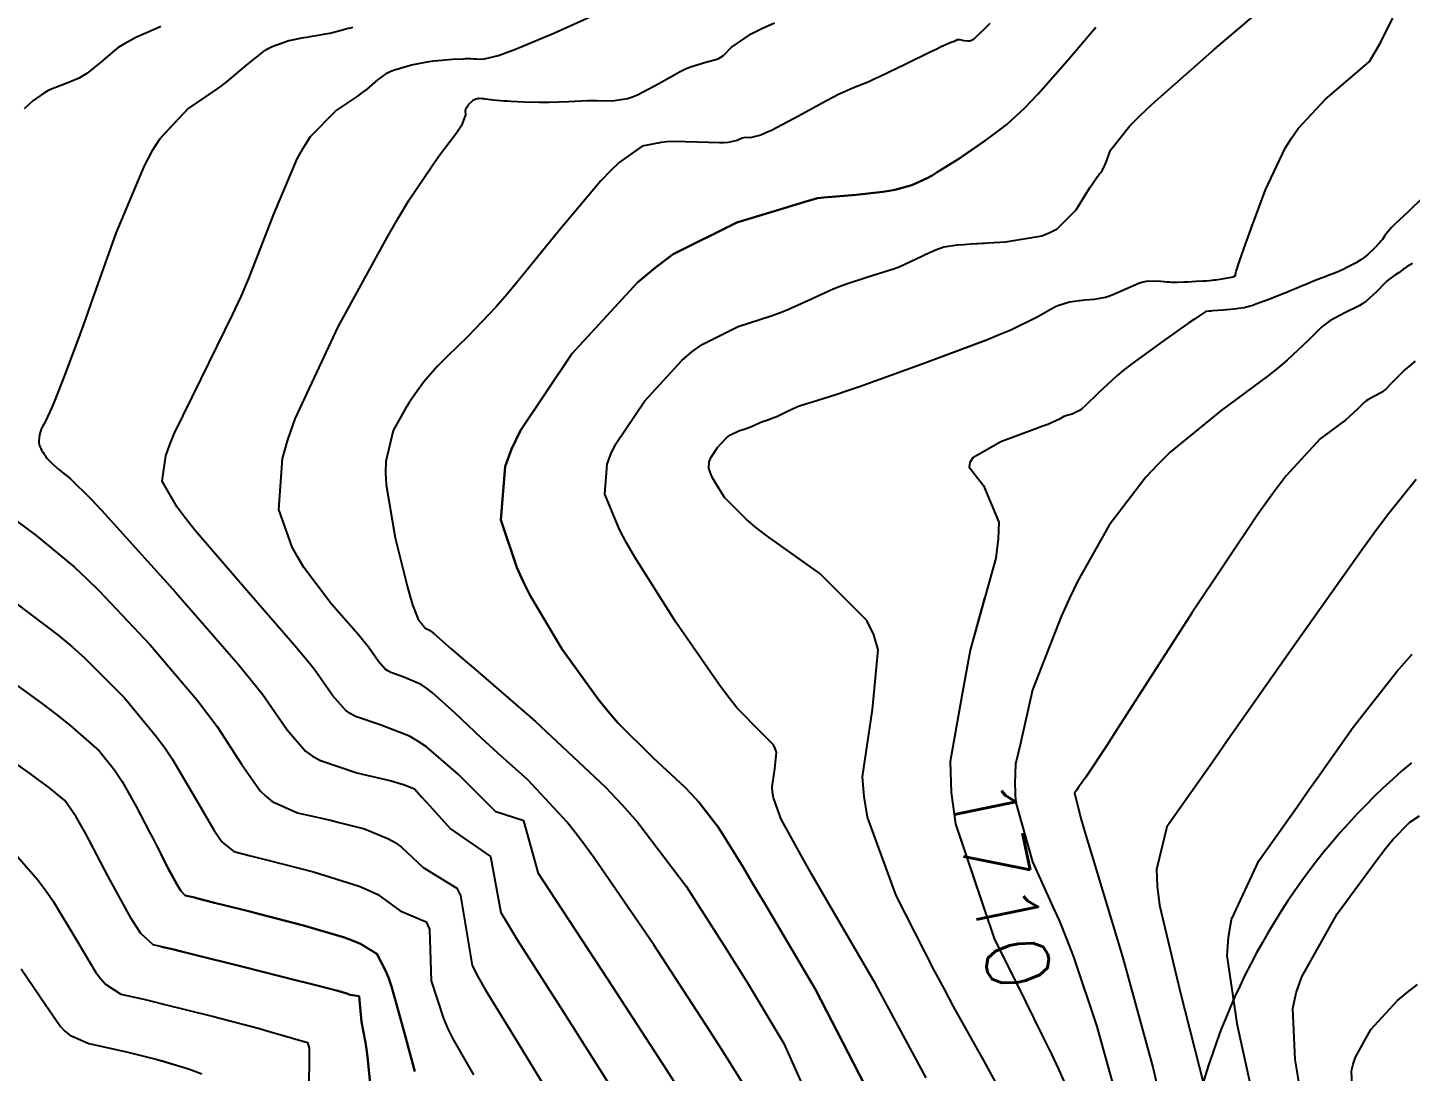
# Model space of a CAD drawing. Header units: metres. Extents: x 837117 to 838479, y 1189012 to 1191015.
# Drawn here: x 837816.8 to 837900.8, y 1190563 to 1190626.3 of the extents above; entities that cross this region are included whole.
import ezdxf

# ---------------------------------------------------------------- set-up
doc = ezdxf.new("R2010")
doc.units = ezdxf.units.M
doc.header["$LTSCALE"] = 0.3
for name, color, linetype in [('COTAS 10', 1, 'Continuous'), ('COTAS INT', 252, 'Continuous'), ('VIA2', 121, 'Continuous')]:
    doc.layers.add(name, color=color, linetype=linetype)
doc.styles.get("Standard").update_dxf_attribs({"font": 'simplex.shx'})

msp = doc.modelspace()

# ---------------------------------------------------------------- linework, layer by layer
at = {"layer": 'COTAS 10'}
for points in [[(837860.799, 1190561.363), (837859.504, 1190563.434), (837858.909, 1190564.362), (837858.212, 1190565.443), (837854.838, 1190570.632), (837851.208, 1190575.937), (837850.348, 1190577.093), (837849.551, 1190578.113), (837847.2, 1190580.665), (837845.343, 1190582.299), (837844.857, 1190582.741), (837844.385, 1190583.177), (837842.784, 1190584.713), (837841.382, 1190585.963), (837841.035, 1190586.22), (837840.706, 1190586.437), (837839.666, 1190586.898), (837838.869, 1190587.168), (837838.693, 1190587.265), (837838.536, 1190587.373), (837838.133, 1190587.842), (837837.525, 1190588.7), (837837.24, 1190589.053), (837836.905, 1190589.456), (837835.272, 1190591.327), (837833.586, 1190593.544), (837833.217, 1190594.165), (837832.891, 1190594.789), (837832.066, 1190597.066), (837832.287, 1190600.163), (837832.621, 1190601.303), (837833.072, 1190602.565), (837835.683, 1190608.145), (837838.672, 1190613.612), (837839.361, 1190614.804), (837839.99, 1190615.856), (837841.762, 1190618.493), (837842.856, 1190619.931), (837843.059, 1190620.228), (837843.217, 1190620.481), (837843.426, 1190621.029), (837843.408, 1190621.285), (837843.424, 1190621.354), (837843.449, 1190621.423), (837843.614, 1190621.665), (837843.814, 1190621.86), (837843.861, 1190621.899), (837843.904, 1190621.932), (837844.029, 1190621.995), (837844.123, 1190622.013), (837844.147, 1190622.016), (837844.17, 1190622.019), (837844.245, 1190622.026), (837844.417, 1190622.015), (837844.502, 1190622.007), (837844.602, 1190621.997), (837845.096, 1190621.942), (837845.745, 1190621.879), (837845.944, 1190621.864), (837846.15, 1190621.85), (837846.962, 1190621.808), (837847.902, 1190621.792), (837848.188, 1190621.794), (837848.486, 1190621.799), (837849.657, 1190621.843), (837850.82, 1190621.885), (837851.113, 1190621.89), (837851.394, 1190621.892), (837852.301, 1190621.872), (837853.239, 1190622.011), (837853.54, 1190622.113), (837853.857, 1190622.241), (837855.15, 1190622.934), (837856.443, 1190623.66), (837856.761, 1190623.81), (837857.062, 1190623.938), (837858.003, 1190624.214), (837858.741, 1190624.433), (837858.913, 1190624.524), (837859.072, 1190624.628), (837859.53, 1190625.116), (837860.754, 1190625.942), (837861.395, 1190626.259), (837862.168, 1190626.615)], [(837860.799, 1190561.363), (837859.504, 1190563.434), (837858.909, 1190564.362), (837858.212, 1190565.443), (837854.838, 1190570.632), (837851.208, 1190575.937), (837850.348, 1190577.093), (837849.551, 1190578.113), (837847.2, 1190580.665), (837845.343, 1190582.299), (837844.857, 1190582.741), (837844.385, 1190583.177), (837842.784, 1190584.713), (837841.382, 1190585.963), (837841.035, 1190586.22), (837840.706, 1190586.437), (837839.666, 1190586.898), (837838.869, 1190587.168), (837838.693, 1190587.265), (837838.536, 1190587.373), (837838.133, 1190587.842), (837837.525, 1190588.7), (837837.24, 1190589.053), (837836.905, 1190589.456), (837835.272, 1190591.327), (837833.586, 1190593.544), (837833.217, 1190594.165), (837832.891, 1190594.789), (837832.066, 1190597.066), (837832.287, 1190600.163), (837832.621, 1190601.303), (837833.072, 1190602.565), (837835.683, 1190608.145), (837838.672, 1190613.612), (837839.361, 1190614.804), (837839.99, 1190615.856), (837841.762, 1190618.493), (837842.856, 1190619.931), (837843.059, 1190620.228), (837843.217, 1190620.481), (837843.426, 1190621.029), (837843.408, 1190621.285), (837843.424, 1190621.354), (837843.449, 1190621.423), (837843.614, 1190621.665), (837843.814, 1190621.86), (837843.861, 1190621.899), (837843.904, 1190621.932), (837844.029, 1190621.995), (837844.123, 1190622.013), (837844.147, 1190622.016), (837844.17, 1190622.019), (837844.245, 1190622.026), (837844.417, 1190622.015), (837844.502, 1190622.007), (837844.602, 1190621.997), (837845.096, 1190621.942), (837845.745, 1190621.879), (837845.944, 1190621.864), (837846.15, 1190621.85), (837846.962, 1190621.808), (837847.902, 1190621.792), (837848.188, 1190621.794), (837848.486, 1190621.799), (837849.657, 1190621.843), (837850.82, 1190621.885), (837851.113, 1190621.89), (837851.394, 1190621.892), (837852.301, 1190621.872), (837853.239, 1190622.011), (837853.54, 1190622.113), (837853.857, 1190622.241), (837855.15, 1190622.934), (837856.443, 1190623.66), (837856.761, 1190623.81), (837857.062, 1190623.938), (837858.003, 1190624.214), (837858.741, 1190624.433), (837858.913, 1190624.524), (837859.072, 1190624.628), (837859.53, 1190625.116), (837860.754, 1190625.942), (837861.395, 1190626.259), (837862.168, 1190626.615)], [(837901.567, 1190616.044), (837900.621, 1190615.125), (837899.801, 1190614.357), (837899.637, 1190614.193), (837899.5, 1190614.049), (837899.233, 1190613.704), (837899.075, 1190613.452), (837899.007, 1190613.367), (837898.928, 1190613.276), (837898.556, 1190612.889), (837898.168, 1190612.523), (837898.079, 1190612.445), (837897.999, 1190612.377), (837897.775, 1190612.212), (837897.559, 1190612.091), (837897.483, 1190612.049), (837897.4, 1190612.004), (837897.042, 1190611.813), (837896.648, 1190611.616), (837896.542, 1190611.567), (837896.438, 1190611.521), (837896.073, 1190611.375), (837895.676, 1190611.227), (837895.551, 1190611.179), (837895.42, 1190611.128), (837894.893, 1190610.92), (837894.384, 1190610.714), (837894.265, 1190610.665), (837894.155, 1190610.619), (837893.837, 1190610.481), (837893.435, 1190610.313), (837893.272, 1190610.247), (837893.088, 1190610.174), (837892.236, 1190609.84), (837891.391, 1190609.523), (837891.21, 1190609.46), (837891.053, 1190609.407), (837890.679, 1190609.304), (837890.348, 1190609.263), (837890.218, 1190609.25), (837890.071, 1190609.235), (837889.402, 1190609.174), (837888.776, 1190609.12), (837888.657, 1190609.11), (837888.56, 1190609.102), (837888.403, 1190609.088), (837888.388, 1190609.088), (837888.383, 1190609.087), (837888.357, 1190609.086), (837887.922, 1190608.798), (837887.658, 1190608.617), (837887.332, 1190608.392), (837885.64, 1190607.212), (837883.777, 1190605.847), (837883.344, 1190605.505), (837882.946, 1190605.178), (837881.811, 1190604.13), (837881.02, 1190603.358), (837880.84, 1190603.205), (837880.677, 1190603.079), (837880.231, 1190602.847), (837879.909, 1190602.767), (837879.825, 1190602.736), (837879.743, 1190602.703), (837879.463, 1190602.552), (837878.754, 1190602.235), (837878.402, 1190602.096), (837877.982, 1190601.934), (837875.9, 1190601.166), (837874.206, 1190600.205), (837874.03, 1190599.923), (837873.982, 1190599.633), (837874.864, 1190598.525), (837875.779, 1190596.289), (837875.75, 1190595.288), (837875.6, 1190594.121), (837874.037, 1190588.525), (837873.542, 1190585.765), (837872.827, 1190581.779), (837872.899, 1190579.887), (837873.147, 1190577.984), (837875.512, 1190571.023), (837877.422, 1190567.165), (837878.387, 1190565.213), (837878.956, 1190564.035), (837879.428, 1190563.044), (837880.314, 1190561.023)], [(837874.923, 1190600.612), (837874.206, 1190600.205), (837874.03, 1190599.923), (837873.982, 1190599.633), (837874.864, 1190598.525), (837874.923, 1190598.38)], [(837874.923, 1190591.699), (837874.037, 1190588.525), (837873.542, 1190585.765), (837872.827, 1190581.779), (837872.899, 1190579.887), (837873.147, 1190577.984), (837874.923, 1190572.755)], [(837813.216, 1190588.529), (837817.667, 1190585.305), (837818.595, 1190584.602), (837819.391, 1190583.981), (837821.166, 1190582.423), (837822.066, 1190581.283), (837822.311, 1190580.926), (837822.553, 1190580.55), (837823.413, 1190579.043), (837824.222, 1190577.484), (837824.434, 1190577.075), (837824.639, 1190576.677), (837825.335, 1190575.323), (837825.899, 1190574.281), (837826.021, 1190574.079), (837826.128, 1190573.915), (837826.392, 1190573.636), (837826.768, 1190573.549), (837826.946, 1190573.506), (837827.155, 1190573.455), (837828.176, 1190573.2), (837829.75, 1190572.8), (837830.308, 1190572.656), (837830.918, 1190572.499), (837833.564, 1190571.813), (837836.067, 1190571.078), (837836.588, 1190570.888), (837837.034, 1190570.706), (837838.022, 1190570.099), (837838.576, 1190569.051), (837838.747, 1190568.59), (837838.927, 1190568.055), (837839.641, 1190565.507), (837840.34, 1190562.944)], [(837894.365, 1190560.169), (837893.775, 1190563.677), (837893.628, 1190566.783), (837893.848, 1190567.724), (837894.181, 1190568.7), (837896.323, 1190572.513), (837898.753, 1190575.827), (837899.267, 1190576.488), (837899.712, 1190577.037), (837900.745, 1190578.092), (837901.331, 1190578.47)], [(837840.34, 1190562.944), (837839.641, 1190565.507), (837838.927, 1190568.055), (837838.747, 1190568.59), (837838.576, 1190569.051), (837838.022, 1190570.099), (837837.034, 1190570.706), (837836.588, 1190570.888), (837836.067, 1190571.078), (837833.564, 1190571.813), (837830.918, 1190572.499), (837830.308, 1190572.656), (837829.75, 1190572.8), (837828.176, 1190573.2), (837827.155, 1190573.455), (837826.946, 1190573.506), (837826.768, 1190573.549), (837826.392, 1190573.636), (837826.128, 1190573.915), (837826.021, 1190574.079), (837825.899, 1190574.281), (837825.335, 1190575.323), (837824.923, 1190576.124)]]:
    msp.add_lwpolyline(points, dxfattribs=at)
at = {"layer": 'COTAS INT'}
for points in [[(837871.382, 1190562.571), (837868.295, 1190568.279), (837865.106, 1190573.757), (837864.44, 1190574.919), (837863.867, 1190575.926), (837862.581, 1190578.279), (837862.112, 1190579.567), (837862.054, 1190579.903), (837862.027, 1190580.229), (837862.191, 1190581.331), (837862.284, 1190582.307), (837862.212, 1190582.554), (837862.097, 1190582.79), (837861.331, 1190583.56), (837859.906, 1190585.01), (837859.375, 1190585.675), (837858.787, 1190586.455), (837856.171, 1190590.224), (837853.686, 1190594.164), (837853.18, 1190595.05), (837852.752, 1190595.849), (837851.864, 1190597.995), (837852.007, 1190599.821), (837852.23, 1190600.416), (837852.532, 1190601.051), (837854.285, 1190603.669), (837856.537, 1190606.108), (837857.154, 1190606.63), (837857.768, 1190607.086), (837859.964, 1190608.176), (837861.97, 1190608.832), (837862.465, 1190609.014), (837862.934, 1190609.196), (837864.408, 1190609.853), (837865.728, 1190610.458), (837866.099, 1190610.607), (837866.472, 1190610.747), (837867.842, 1190611.185), (837869.134, 1190611.586), (837869.459, 1190611.703), (837869.77, 1190611.822), (837870.773, 1190612.273), (837871.584, 1190612.67), (837871.774, 1190612.756), (837871.949, 1190612.831), (837872.456, 1190613.012), (837873.279, 1190613.126), (837873.653, 1190613.158), (837874.091, 1190613.191), (837876.201, 1190613.312), (837878.394, 1190613.684), (837878.885, 1190613.875), (837879.324, 1190614.104), (837880.49, 1190615.248), (837881.192, 1190616.404), (837881.339, 1190616.64), (837881.466, 1190616.84), (837881.754, 1190617.257), (837881.894, 1190617.423), (837881.927, 1190617.464), (837881.959, 1190617.502), (837882.054, 1190617.624), (837882.182, 1190617.882), (837882.235, 1190618.007), (837882.295, 1190618.155), (837882.573, 1190618.881), (837883.739, 1190620.353), (837884.358, 1190620.971), (837885.107, 1190621.68), (837888.881, 1190625.003), (837892.726, 1190628.279)], [(837856.342, 1190561.917), (837855.638, 1190563.023), (837852.059, 1190568.521), (837848.519, 1190573.927), (837847.839, 1190574.976), (837846.948, 1190578.174), (837845.244, 1190578.722), (837844.95, 1190579.021), (837844.607, 1190579.366), (837842.958, 1190581.008), (837841.036, 1190582.652), (837840.52, 1190582.999), (837840.011, 1190583.299), (837838.232, 1190583.992), (837836.736, 1190584.5), (837836.406, 1190584.683), (837836.112, 1190584.884), (837835.354, 1190585.764), (837834.214, 1190587.376), (837833.679, 1190588.038), (837833.049, 1190588.795), (837829.984, 1190592.308), (837826.976, 1190595.81), (837826.382, 1190596.561), (837825.893, 1190597.216), (837824.989, 1190598.787), (837825.213, 1190600.318), (837825.435, 1190600.947), (837825.725, 1190601.665), (837827.35, 1190605), (837829.29, 1190608.916), (837829.779, 1190610), (837830.247, 1190611.084), (837831.766, 1190615), (837833.184, 1190618.344), (837833.589, 1190619.068), (837833.999, 1190619.704), (837835.525, 1190621.272), (837836.867, 1190622.165), (837837.161, 1190622.376), (837837.421, 1190622.57), (837838.082, 1190623.142), (837838.663, 1190623.566), (837838.873, 1190623.667), (837839.105, 1190623.763), (837840.12, 1190624.05), (837841.204, 1190624.253), (837841.479, 1190624.294), (837841.744, 1190624.33), (837842.611, 1190624.405), (837843.27, 1190624.431), (837843.403, 1190624.435), (837843.515, 1190624.437), (837843.74, 1190624.436), (837843.903, 1190624.424), (837843.974, 1190624.42), (837844.058, 1190624.416), (837844.455, 1190624.398), (837845.404, 1190624.628), (837845.835, 1190624.779), (837846.339, 1190624.969), (837848.766, 1190625.973), (837851.415, 1190627.175)], [(837856.342, 1190561.917), (837855.638, 1190563.023), (837852.059, 1190568.521), (837848.519, 1190573.927), (837847.839, 1190574.976), (837846.948, 1190578.174), (837845.244, 1190578.722), (837844.95, 1190579.021), (837844.607, 1190579.366), (837842.958, 1190581.008), (837841.036, 1190582.652), (837840.52, 1190582.999), (837840.011, 1190583.299), (837838.232, 1190583.992), (837836.736, 1190584.5), (837836.406, 1190584.683), (837836.112, 1190584.884), (837835.354, 1190585.764), (837834.214, 1190587.376), (837833.679, 1190588.038), (837833.049, 1190588.795), (837829.984, 1190592.308), (837826.976, 1190595.81), (837826.382, 1190596.561), (837825.893, 1190597.216), (837824.989, 1190598.787), (837825.213, 1190600.318), (837825.435, 1190600.947), (837825.725, 1190601.665), (837827.35, 1190605), (837829.29, 1190608.916), (837829.779, 1190610), (837830.247, 1190611.084), (837831.766, 1190615), (837833.184, 1190618.344), (837833.589, 1190619.068), (837833.999, 1190619.704), (837835.525, 1190621.272), (837836.867, 1190622.165), (837837.161, 1190622.376), (837837.421, 1190622.57), (837838.082, 1190623.142), (837838.663, 1190623.566), (837838.873, 1190623.667), (837839.105, 1190623.763), (837840.12, 1190624.05), (837841.204, 1190624.253), (837841.479, 1190624.294), (837841.744, 1190624.33), (837842.611, 1190624.405), (837843.27, 1190624.431), (837843.403, 1190624.435), (837843.515, 1190624.437), (837843.74, 1190624.436), (837843.903, 1190624.424), (837843.974, 1190624.42), (837844.058, 1190624.416), (837844.455, 1190624.398), (837845.404, 1190624.628), (837845.835, 1190624.779), (837846.339, 1190624.969), (837848.766, 1190625.973), (837851.415, 1190627.175)], [(837824.907, 1190626.377), (837824.608, 1190626.253), (837824.322, 1190626.132), (837823.397, 1190625.725), (837822.558, 1190625.262), (837822.327, 1190625.105), (837822.096, 1190624.937), (837821.263, 1190624.228), (837820.419, 1190623.542), (837820.18, 1190623.388), (837819.94, 1190623.25), (837819.054, 1190622.881), (837818.215, 1190622.563), (837818.004, 1190622.457), (837817.801, 1190622.343), (837817.146, 1190621.867), (837816.612, 1190621.39)], [(837836.561, 1190626.325), (837836.421, 1190626.291), (837836.276, 1190626.255), (837835.713, 1190626.108), (837835.161, 1190625.969), (837835.022, 1190625.939), (837834.89, 1190625.912), (837834.464, 1190625.841), (837833.957, 1190625.761), (837833.773, 1190625.728), (837833.571, 1190625.69), (837832.684, 1190625.514), (837831.672, 1190625.16), (837831.39, 1190625.011), (837831.108, 1190624.839), (837830.083, 1190624.032), (837828.917, 1190623.05), (837828.546, 1190622.768), (837828.154, 1190622.481), (837826.563, 1190621.408), (837824.84, 1190619.575), (837824.364, 1190618.81), (837823.889, 1190617.932), (837822.179, 1190613.831), (837820.663, 1190609.568), (837820.31, 1190608.588), (837819.986, 1190607.696), (837819.061, 1190605.198), (837818.433, 1190603.594), (837818.296, 1190603.265), (837818.177, 1190602.986), (837817.882, 1190602.394), (837817.717, 1190602.109), (837817.679, 1190602.024), (837817.645, 1190601.935), (837817.551, 1190601.59), (837817.508, 1190601.265), (837817.505, 1190601.19), (837817.507, 1190601.121), (837817.548, 1190600.922), (837817.622, 1190600.764), (837817.668, 1190600.678), (837817.762, 1190600.524), (837817.847, 1190600.391), (837817.865, 1190600.361), (837817.881, 1190600.335), (837817.921, 1190600.265), (837818.005, 1190600.164), (837818.049, 1190600.118), (837818.102, 1190600.064), (837818.369, 1190599.802), (837818.724, 1190599.485), (837818.833, 1190599.395), (837818.946, 1190599.305), (837819.393, 1190598.973), (837820.664, 1190597.707), (837821.298, 1190597.028), (837822.054, 1190596.206), (837825.8, 1190592.052), (837829.603, 1190587.676), (837830.394, 1190586.715), (837831.072, 1190585.862), (837832.576, 1190583.686), (837833.688, 1190582.395), (837834.119, 1190582.1), (837834.604, 1190581.831), (837836.799, 1190581.087), (837838.884, 1190580.59), (837839.299, 1190580.478), (837839.644, 1190580.377), (837840.305, 1190580.104), (837840.763, 1190579.61), (837840.98, 1190579.37), (837841.236, 1190579.084), (837842.487, 1190577.68), (837844.931, 1190575.994), (837845.552, 1190572.609), (837846.007, 1190571.832), (837846.557, 1190570.927), (837849.334, 1190566.595), (837852.197, 1190562.086)], [(837836.561, 1190626.325), (837836.421, 1190626.291), (837836.276, 1190626.255), (837835.713, 1190626.108), (837835.161, 1190625.969), (837835.022, 1190625.939), (837834.89, 1190625.912), (837834.464, 1190625.841), (837833.957, 1190625.761), (837833.773, 1190625.728), (837833.571, 1190625.69), (837832.684, 1190625.514), (837831.672, 1190625.16), (837831.39, 1190625.011), (837831.108, 1190624.839), (837830.083, 1190624.032), (837828.917, 1190623.05), (837828.546, 1190622.768), (837828.154, 1190622.481), (837826.563, 1190621.408), (837824.923, 1190619.664)], [(837875.248, 1190626.565), (837874.259, 1190625.598), (837874.053, 1190625.504), (837873.991, 1190625.492), (837873.926, 1190625.487), (837873.674, 1190625.521), (837873.448, 1190625.574), (837873.4, 1190625.581), (837873.358, 1190625.584), (837873.261, 1190625.569), (837873.16, 1190625.518), (837873.116, 1190625.499), (837873.066, 1190625.478), (837872.827, 1190625.385), (837872.243, 1190625.123), (837871.975, 1190624.995), (837871.661, 1190624.844), (837870.143, 1190624.1), (837868.55, 1190623.331), (837868.188, 1190623.164), (837867.861, 1190623.017), (837866.967, 1190622.653), (837866.046, 1190622.251), (837865.702, 1190622.079), (837865.319, 1190621.882), (837863.616, 1190620.953), (837861.979, 1190620.082), (837861.638, 1190619.922), (837861.345, 1190619.796), (837860.694, 1190619.631), (837860.369, 1190619.645), (837860.281, 1190619.632), (837860.196, 1190619.611), (837859.896, 1190619.474), (837859.349, 1190619.345), (837859.108, 1190619.33), (837858.827, 1190619.323), (837857.488, 1190619.373), (837856.004, 1190619.398), (837855.632, 1190619.376), (837855.277, 1190619.341), (837854.135, 1190619.112), (837852.731, 1190618.135), (837852.211, 1190617.63), (837851.633, 1190617.022), (837849.073, 1190613.976), (837846.441, 1190610.736), (837845.818, 1190610.006), (837845.242, 1190609.348), (837843.545, 1190607.575), (837842.287, 1190606.36), (837841.987, 1190606.054), (837841.709, 1190605.761), (837840.881, 1190604.812), (837840.175, 1190603.834), (837839.974, 1190603.522), (837839.771, 1190603.193), (837839.017, 1190601.855), (837838.567, 1190599.973), (837838.556, 1190599.3), (837838.595, 1190598.562), (837839.143, 1190595.346), (837839.888, 1190592.362), (837840.051, 1190591.769), (837840.196, 1190591.278), (837840.56, 1190590.347), (837840.76, 1190590.117), (837840.801, 1190590.068), (837840.836, 1190590.025), (837840.911, 1190589.919), (837840.961, 1190589.862), (837840.98, 1190589.848), (837841.001, 1190589.836), (837841.099, 1190589.803), (837841.227, 1190589.747), (837841.267, 1190589.72), (837841.31, 1190589.688), (837841.482, 1190589.535), (837842.543, 1190588.604), (837843.146, 1190588.082), (837843.883, 1190587.446), (837847.661, 1190584.196), (837851.893, 1190580.231), (837852.916, 1190579.144), (837853.875, 1190578.062), (837856.801, 1190574.194), (837859.233, 1190570.395), (837859.881, 1190569.357), (837860.518, 1190568.325), (837862.724, 1190564.647), (837864.506, 1190560.671)], [(837867.626, 1190562.164), (837864.649, 1190567.931), (837861.531, 1190573.217), (837860.853, 1190574.353), (837860.255, 1190575.347), (837858.764, 1190577.756), (837857.568, 1190579.306), (837857.157, 1190579.76), (837856.711, 1190580.223), (837854.81, 1190581.983), (837852.663, 1190584.11), (837852.062, 1190584.804), (837851.457, 1190585.545), (837849.249, 1190588.6), (837847.328, 1190591.843), (837846.904, 1190592.702), (837846.527, 1190593.543), (837845.557, 1190596.441), (837845.811, 1190599.681), (837846.207, 1190600.739), (837846.743, 1190601.865), (837849.854, 1190606.513), (837853.844, 1190610.841), (837854.934, 1190611.766), (837856.017, 1190612.572), (837859.879, 1190614.496), (837862.954, 1190615.421), (837863.542, 1190615.598), (837864.016, 1190615.74), (837864.777, 1190615.964), (837864.791, 1190615.964), (837864.795, 1190615.965), (837864.798, 1190615.965), (837864.807, 1190615.969), (837865.168, 1190616.002), (837865.393, 1190616.022), (837865.673, 1190616.045), (837867.134, 1190616.168), (837868.754, 1190616.35), (837869.134, 1190616.411), (837869.483, 1190616.477), (837870.496, 1190616.754), (837871.431, 1190617.186), (837871.732, 1190617.351), (837872.052, 1190617.534), (837873.356, 1190618.358), (837874.671, 1190619.254), (837874.997, 1190619.484), (837875.306, 1190619.705), (837876.283, 1190620.437), (837877.374, 1190621.447), (837877.754, 1190621.844), (837878.169, 1190622.292), (837879.949, 1190624.332), (837881.673, 1190626.344)], [(837876.224, 1190561.127), (837874.871, 1190563.628), (837873.043, 1190566.89), (837872.479, 1190567.942), (837871.891, 1190569.058), (837869.558, 1190573.628), (837867.819, 1190578.397), (837867.604, 1190579.639), (837867.505, 1190580.847), (837868.114, 1190584.928), (837868.456, 1190588.542), (837868.189, 1190589.455), (837867.765, 1190590.331), (837864.928, 1190593.181), (837861.692, 1190595.474), (837861.017, 1190595.999), (837860.437, 1190596.476), (837859.139, 1190597.802), (837858.581, 1190598.688), (837858.467, 1190598.887), (837858.371, 1190599.067), (837858.171, 1190599.549), (837858.203, 1190599.96), (837858.253, 1190600.094), (837858.321, 1190600.236), (837858.715, 1190600.825), (837859.221, 1190601.373), (837859.36, 1190601.491), (837859.498, 1190601.593), (837859.992, 1190601.838), (837860.443, 1190601.985), (837860.554, 1190602.026), (837860.66, 1190602.067), (837860.991, 1190602.215), (837861.288, 1190602.351), (837861.371, 1190602.384), (837861.455, 1190602.416), (837861.763, 1190602.515), (837862.13, 1190602.644), (837862.251, 1190602.695), (837862.381, 1190602.753), (837862.922, 1190603.016), (837863.523, 1190603.291), (837863.692, 1190603.356), (837863.862, 1190603.416), (837864.481, 1190603.596), (837865.882, 1190604.04), (837866.543, 1190604.267), (837867.324, 1190604.54), (837871.131, 1190605.902), (837874.995, 1190607.352), (837875.811, 1190607.68), (837876.518, 1190607.976), (837878.152, 1190608.778), (837879.006, 1190609.276), (837879.22, 1190609.38), (837879.425, 1190609.469), (837880.082, 1190609.668), (837880.677, 1190609.758), (837880.842, 1190609.777), (837881.006, 1190609.795), (837881.603, 1190609.842), (837882.255, 1190609.957), (837882.456, 1190610.019), (837882.665, 1190610.093), (837883.493, 1190610.466), (837884.328, 1190610.818), (837884.542, 1190610.878), (837884.748, 1190610.923), (837885.433, 1190610.95), (837886.007, 1190610.89), (837886.144, 1190610.879), (837886.271, 1190610.872), (837886.653, 1190610.866), (837887.015, 1190610.881), (837887.131, 1190610.887), (837887.253, 1190610.892), (837887.748, 1190610.917), (837888.202, 1190610.94), (837888.297, 1190610.945), (837888.38, 1190610.95), (837888.569, 1190610.963), (837888.767, 1190610.988), (837888.855, 1190611), (837888.958, 1190611.015), (837889.447, 1190611.089), (837889.911, 1190611.173), (837889.997, 1190611.194), (837890.065, 1190611.214), (837890.157, 1190611.28), (837890.177, 1190611.448), (837890.199, 1190611.533), (837890.229, 1190611.635), (837890.394, 1190612.141), (837890.767, 1190613.178), (837890.927, 1190613.615), (837891.112, 1190614.115), (837891.982, 1190616.463), (837893.167, 1190618.993), (837893.55, 1190619.609), (837893.956, 1190620.187), (837895.62, 1190621.971), (837897.134, 1190623.261), (837897.447, 1190623.529), (837897.712, 1190623.758), (837898.286, 1190624.262), (837898.973, 1190625.443), (837899.312, 1190626.099), (837899.714, 1190626.897)], [(837874.923, 1190626.248), (837874.259, 1190625.598), (837874.053, 1190625.504), (837873.991, 1190625.492), (837873.926, 1190625.487), (837873.674, 1190625.521), (837873.448, 1190625.574), (837873.4, 1190625.581), (837873.358, 1190625.584), (837873.261, 1190625.569), (837873.16, 1190625.518), (837873.116, 1190625.499), (837873.066, 1190625.478), (837872.827, 1190625.385), (837872.243, 1190625.123), (837871.975, 1190624.995), (837871.661, 1190624.844), (837870.143, 1190624.1), (837868.55, 1190623.331), (837868.188, 1190623.164), (837867.861, 1190623.017), (837866.967, 1190622.653), (837866.046, 1190622.251), (837865.702, 1190622.079), (837865.319, 1190621.882), (837863.616, 1190620.953), (837861.979, 1190620.082), (837861.638, 1190619.922), (837861.345, 1190619.796), (837860.694, 1190619.631), (837860.369, 1190619.645), (837860.281, 1190619.632), (837860.196, 1190619.611), (837859.896, 1190619.474), (837859.349, 1190619.345), (837859.108, 1190619.33), (837858.827, 1190619.323), (837857.488, 1190619.373), (837856.004, 1190619.398), (837855.632, 1190619.376), (837855.277, 1190619.341), (837854.135, 1190619.112), (837852.731, 1190618.135), (837852.211, 1190617.63), (837851.633, 1190617.022), (837849.073, 1190613.976), (837846.441, 1190610.736), (837845.818, 1190610.006), (837845.242, 1190609.348), (837843.545, 1190607.575), (837842.287, 1190606.36), (837841.987, 1190606.054), (837841.709, 1190605.761), (837840.881, 1190604.812), (837840.175, 1190603.834), (837839.974, 1190603.522), (837839.771, 1190603.193), (837839.017, 1190601.855), (837838.567, 1190599.973), (837838.556, 1190599.3), (837838.595, 1190598.562), (837839.143, 1190595.346), (837839.888, 1190592.362), (837840.051, 1190591.769), (837840.196, 1190591.278), (837840.56, 1190590.347), (837840.76, 1190590.117), (837840.801, 1190590.068), (837840.836, 1190590.025), (837840.911, 1190589.919), (837840.961, 1190589.862), (837840.98, 1190589.848), (837841.001, 1190589.836), (837841.099, 1190589.803), (837841.227, 1190589.747), (837841.267, 1190589.72), (837841.31, 1190589.688), (837841.482, 1190589.535), (837842.543, 1190588.604), (837843.146, 1190588.082), (837843.883, 1190587.446), (837847.661, 1190584.196), (837851.893, 1190580.231), (837852.916, 1190579.144), (837853.875, 1190578.062), (837856.801, 1190574.194), (837859.233, 1190570.395), (837859.881, 1190569.357), (837860.518, 1190568.325), (837862.724, 1190564.647), (837864.506, 1190560.671)], [(837874.923, 1190619.432), (837874.671, 1190619.254), (837873.356, 1190618.358), (837872.052, 1190617.534), (837871.732, 1190617.351), (837871.431, 1190617.186), (837870.496, 1190616.754), (837869.483, 1190616.477), (837869.134, 1190616.411), (837868.754, 1190616.35), (837867.134, 1190616.168), (837865.673, 1190616.045), (837865.393, 1190616.022), (837865.168, 1190616.002), (837864.807, 1190615.969), (837864.798, 1190615.965), (837864.795, 1190615.965), (837864.791, 1190615.964), (837864.777, 1190615.964), (837864.016, 1190615.74), (837863.542, 1190615.598), (837862.954, 1190615.421), (837859.879, 1190614.496), (837856.017, 1190612.572), (837854.934, 1190611.766), (837853.844, 1190610.841), (837849.854, 1190606.513), (837846.743, 1190601.865), (837846.207, 1190600.739), (837845.811, 1190599.681), (837845.557, 1190596.441), (837846.527, 1190593.543), (837846.904, 1190592.702), (837847.328, 1190591.843), (837849.249, 1190588.6), (837851.457, 1190585.545), (837852.062, 1190584.804), (837852.663, 1190584.11), (837854.81, 1190581.983), (837856.711, 1190580.223), (837857.157, 1190579.76), (837857.568, 1190579.306), (837858.764, 1190577.756), (837860.255, 1190575.347), (837860.853, 1190574.353), (837861.531, 1190573.217), (837864.649, 1190567.931), (837867.626, 1190562.164)], [(837871.382, 1190562.571), (837868.295, 1190568.279), (837865.106, 1190573.757), (837864.44, 1190574.919), (837863.867, 1190575.926), (837862.581, 1190578.279), (837862.112, 1190579.567), (837862.054, 1190579.903), (837862.027, 1190580.229), (837862.191, 1190581.331), (837862.284, 1190582.307), (837862.212, 1190582.554), (837862.097, 1190582.79), (837861.331, 1190583.56), (837859.906, 1190585.01), (837859.375, 1190585.675), (837858.787, 1190586.455), (837856.171, 1190590.224), (837853.686, 1190594.164), (837853.18, 1190595.05), (837852.752, 1190595.849), (837851.864, 1190597.995), (837852.007, 1190599.821), (837852.23, 1190600.416), (837852.532, 1190601.051), (837854.285, 1190603.669), (837856.537, 1190606.108), (837857.154, 1190606.63), (837857.768, 1190607.086), (837859.964, 1190608.176), (837861.97, 1190608.832), (837862.465, 1190609.014), (837862.934, 1190609.196), (837864.408, 1190609.853), (837865.728, 1190610.458), (837866.099, 1190610.607), (837866.472, 1190610.747), (837867.842, 1190611.185), (837869.134, 1190611.586), (837869.459, 1190611.703), (837869.77, 1190611.822), (837870.773, 1190612.273), (837871.584, 1190612.67), (837871.774, 1190612.756), (837871.949, 1190612.831), (837872.456, 1190613.012), (837873.279, 1190613.126), (837873.653, 1190613.158), (837874.091, 1190613.191), (837874.923, 1190613.239)], [(837900.897, 1190612.002), (837900.577, 1190611.808), (837900.442, 1190611.72), (837900.411, 1190611.698), (837900.382, 1190611.678), (837900.304, 1190611.612), (837900.194, 1190611.529), (837900.145, 1190611.497), (837900.089, 1190611.461), (837899.821, 1190611.3), (837899.457, 1190611.03), (837899.341, 1190610.925), (837899.217, 1190610.807), (837898.715, 1190610.276), (837898.089, 1190609.707), (837897.888, 1190609.565), (837897.674, 1190609.431), (837896.801, 1190609.004), (837895.883, 1190608.517), (837895.641, 1190608.345), (837895.403, 1190608.156), (837894.589, 1190607.341), (837893.302, 1190606.127), (837892.766, 1190605.688), (837892.152, 1190605.204), (837889.286, 1190603.082), (837886.192, 1190600.546), (837885.433, 1190599.8), (837884.718, 1190599.036), (837882.489, 1190596.118), (837880.59, 1190592.736), (837880.082, 1190591.678), (837879.581, 1190590.567), (837877.837, 1190586.118), (837877.076, 1190582.779), (837876.807, 1190581.602), (837876.756, 1190580.448), (837876.807, 1190579.337), (837877.837, 1190575.674), (837879.173, 1190572.728), (837879.466, 1190572.08), (837879.895, 1190571.012), (837880.313, 1190569.912), (837881.742, 1190565.674), (837882.81, 1190561.822)], [(837874.923, 1190563.531), (837874.871, 1190563.628), (837873.043, 1190566.89), (837872.479, 1190567.942), (837871.891, 1190569.058), (837869.558, 1190573.628), (837867.819, 1190578.397), (837867.604, 1190579.639), (837867.505, 1190580.847), (837868.114, 1190584.928), (837868.456, 1190588.542), (837868.189, 1190589.455), (837867.765, 1190590.331), (837864.928, 1190593.181), (837861.692, 1190595.474), (837861.017, 1190595.999), (837860.437, 1190596.476), (837859.139, 1190597.802), (837858.581, 1190598.688), (837858.467, 1190598.887), (837858.371, 1190599.067), (837858.171, 1190599.549), (837858.203, 1190599.96), (837858.253, 1190600.094), (837858.321, 1190600.236), (837858.715, 1190600.825), (837859.221, 1190601.373), (837859.36, 1190601.491), (837859.498, 1190601.593), (837859.992, 1190601.838), (837860.443, 1190601.985), (837860.554, 1190602.026), (837860.66, 1190602.067), (837860.991, 1190602.215), (837861.288, 1190602.351), (837861.371, 1190602.384), (837861.455, 1190602.416), (837861.763, 1190602.515), (837862.13, 1190602.644), (837862.251, 1190602.695), (837862.381, 1190602.753), (837862.922, 1190603.016), (837863.523, 1190603.291), (837863.692, 1190603.356), (837863.862, 1190603.416), (837864.481, 1190603.596), (837865.882, 1190604.04), (837866.543, 1190604.267), (837867.324, 1190604.54), (837871.131, 1190605.902), (837874.923, 1190607.325)], [(837901.067, 1190606.069), (837900.467, 1190605.563), (837900.315, 1190605.424), (837900.169, 1190605.286), (837899.691, 1190604.789), (837899.257, 1190604.359), (837899.138, 1190604.263), (837899.02, 1190604.176), (837898.598, 1190603.945), (837898.196, 1190603.732), (837898.09, 1190603.657), (837897.986, 1190603.574), (837897.629, 1190603.217), (837897.065, 1190602.685), (837896.83, 1190602.492), (837896.561, 1190602.28), (837895.305, 1190601.351), (837893.214, 1190599.093), (837892.418, 1190598.044), (837891.529, 1190596.81), (837887.532, 1190590.824), (837883.737, 1190584.918), (837882.974, 1190583.735), (837882.336, 1190582.749), (837881.07, 1190580.824), (837880.692, 1190580.283), (837880.612, 1190580.17), (837880.544, 1190580.073), (837880.391, 1190579.856), (837880.79, 1190578.254), (837881.07, 1190577.284), (837881.424, 1190576.085), (837883.313, 1190569.856), (837885.167, 1190563.142), (837885.498, 1190561.637)], [(837901.122, 1190598.892), (837899.461, 1190596.83), (837898.724, 1190595.838), (837897.867, 1190594.662), (837893.774, 1190588.892), (837889.612, 1190582.954), (837888.712, 1190581.672), (837887.922, 1190580.548), (837885.978, 1190577.796), (837885.356, 1190575.213), (837885.399, 1190574.194), (837885.534, 1190573.044), (837886.801, 1190567.796), (837888.233, 1190562.151)], [(837815.374, 1190596.949), (837817.334, 1190595.492), (837819.665, 1190593.573), (837820.397, 1190592.886), (837821.166, 1190592.131), (837824.255, 1190588.842), (837827.133, 1190585.464), (837827.768, 1190584.653), (837828.334, 1190583.895), (837829.797, 1190581.609), (837830.934, 1190579.98), (837831.294, 1190579.637), (837831.675, 1190579.341), (837833.214, 1190578.662), (837834.851, 1190578.285), (837835.293, 1190578.18), (837835.73, 1190578.074), (837837.27, 1190577.685), (837838.737, 1190577.085), (837839.127, 1190576.845), (837839.512, 1190576.573), (837840.845, 1190575.326), (837842.882, 1190574.072), (837843.104, 1190573.644), (837843.815, 1190569.388), (837844.175, 1190568.688), (837844.594, 1190567.927), (837846.609, 1190564.67), (837848.756, 1190561.15)], [(837824.923, 1190593.024), (837825.8, 1190592.052), (837829.603, 1190587.676), (837830.394, 1190586.715), (837831.072, 1190585.862), (837832.576, 1190583.686), (837833.688, 1190582.395), (837834.119, 1190582.1), (837834.604, 1190581.831), (837836.799, 1190581.087), (837838.884, 1190580.59), (837839.299, 1190580.478), (837839.644, 1190580.377), (837840.305, 1190580.104), (837840.763, 1190579.61), (837840.98, 1190579.37), (837841.236, 1190579.084), (837842.487, 1190577.68), (837844.931, 1190575.994), (837845.552, 1190572.609), (837846.007, 1190571.832), (837846.557, 1190570.927), (837849.334, 1190566.595), (837852.197, 1190562.086)], [(837815.275, 1190592.01), (837818.666, 1190589.439), (837819.496, 1190588.744), (837820.279, 1190588.056), (837822.711, 1190585.633), (837824.663, 1190583.252), (837825.143, 1190582.59), (837825.597, 1190581.929), (837827.019, 1190579.531), (837828.137, 1190577.574), (837828.4, 1190577.19), (837828.642, 1190576.874), (837829.349, 1190576.3), (837830.44, 1190576.033), (837830.925, 1190575.91), (837831.489, 1190575.766), (837834.186, 1190575.069), (837836.946, 1190574.2), (837837.55, 1190573.947), (837838.084, 1190573.688), (837839.434, 1190572.712), (837841.02, 1190572.041), (837841.23, 1190571.599), (837841.328, 1190568.455), (837842.078, 1190566.166), (837842.342, 1190565.544), (837842.632, 1190564.927), (837843.884, 1190562.744)], [(837824.923, 1190588.057), (837827.133, 1190585.464), (837827.768, 1190584.653), (837828.334, 1190583.895), (837829.797, 1190581.609), (837830.934, 1190579.98), (837831.294, 1190579.637), (837831.675, 1190579.341), (837833.214, 1190578.662), (837834.851, 1190578.285), (837835.293, 1190578.18), (837835.73, 1190578.074), (837837.27, 1190577.685), (837838.737, 1190577.085), (837839.127, 1190576.845), (837839.512, 1190576.573), (837840.845, 1190575.326), (837842.882, 1190574.072), (837843.104, 1190573.644), (837843.815, 1190569.388), (837844.175, 1190568.688), (837844.594, 1190567.927), (837846.609, 1190564.67), (837848.756, 1190561.15)], [(837891.299, 1190561.16), (837890.288, 1190565.736), (837889.645, 1190570.003), (837889.727, 1190571.105), (837889.922, 1190572.171), (837891.565, 1190575.736), (837893.892, 1190579.013), (837894.518, 1190579.898), (837895.136, 1190580.773), (837897.302, 1190583.854), (837899.956, 1190587.224), (837900.882, 1190588.281)], [(837837.647, 1190562.022), (837837.461, 1190563.863), (837837.402, 1190564.306), (837837.34, 1190564.719), (837837.091, 1190565.973), (837836.96, 1190567.519), (837836.401, 1190567.615), (837836.306, 1190567.653), (837836.195, 1190567.694), (837835.663, 1190567.85), (837834.405, 1190568.171), (837833.836, 1190568.314), (837833.172, 1190568.482), (837829.979, 1190569.285), (837826.809, 1190570.075), (837826.158, 1190570.235), (837825.607, 1190570.369), (837824.44, 1190570.638), (837823.703, 1190571.337), (837823.424, 1190571.742), (837823.112, 1190572.238), (837821.713, 1190574.79), (837820.329, 1190577.414), (837820.027, 1190577.955), (837819.759, 1190578.415), (837819.086, 1190579.406), (837818.06, 1190580.24), (837817.571, 1190580.602), (837816.993, 1190581.02), (837814.163, 1190583.001)], [(837824.923, 1190582.893), (837825.143, 1190582.59), (837825.597, 1190581.929), (837827.019, 1190579.531), (837828.137, 1190577.574), (837828.4, 1190577.19), (837828.642, 1190576.874), (837829.349, 1190576.3), (837830.44, 1190576.033), (837830.925, 1190575.91), (837831.489, 1190575.766), (837834.186, 1190575.069), (837836.946, 1190574.2), (837837.55, 1190573.947), (837838.084, 1190573.688), (837839.434, 1190572.712), (837841.02, 1190572.041), (837841.23, 1190571.599), (837841.328, 1190568.455), (837842.078, 1190566.166), (837842.342, 1190565.544), (837842.632, 1190564.927), (837843.884, 1190562.744)], [(837815.354, 1190576.981), (837817.412, 1190574.612), (837817.91, 1190573.954), (837818.377, 1190573.296), (837819.804, 1190570.911), (837820.96, 1190568.956), (837821.256, 1190568.568), (837821.541, 1190568.246), (837822.487, 1190567.641), (837823.871, 1190567.333), (837824.433, 1190567.199), (837825.072, 1190567.045), (837828.029, 1190566.312), (837830.906, 1190565.555), (837831.495, 1190565.385), (837831.994, 1190565.233), (837833.819, 1190564.71), (837833.915, 1190564.374), (837833.892, 1190561.446)], [(837824.923, 1190570.527), (837825.607, 1190570.369), (837826.158, 1190570.235), (837826.809, 1190570.075), (837829.979, 1190569.285), (837833.172, 1190568.482), (837833.836, 1190568.314), (837834.405, 1190568.171), (837835.663, 1190567.85), (837836.195, 1190567.694), (837836.306, 1190567.653), (837836.401, 1190567.615), (837836.96, 1190567.519), (837837.091, 1190565.973), (837837.34, 1190564.719), (837837.402, 1190564.306), (837837.461, 1190563.863), (837837.647, 1190562.022)], [(837816.425, 1190569.177), (837817.895, 1190567.031), (837818.807, 1190565.674), (837819.087, 1190565.394), (837819.379, 1190565.156), (837820.534, 1190564.643), (837821.921, 1190564.35), (837822.36, 1190564.251), (837822.822, 1190564.143), (837824.691, 1190563.687), (837826.535, 1190563.142), (837826.982, 1190562.978), (837827.402, 1190562.809)], [(837897.262, 1190561.617), (837897.198, 1190562.983), (837897.295, 1190563.397), (837897.441, 1190563.826), (837898.383, 1190565.503), (837900.002, 1190567.269), (837900.574, 1190567.755), (837901.201, 1190568.239)], [(837824.923, 1190567.081), (837825.072, 1190567.045), (837828.029, 1190566.312), (837830.906, 1190565.555), (837831.495, 1190565.385), (837831.994, 1190565.233), (837833.819, 1190564.71), (837833.915, 1190564.374), (837833.892, 1190561.446)], [(837824.923, 1190563.618), (837826.535, 1190563.142), (837826.982, 1190562.978), (837827.402, 1190562.809)]]:
    msp.add_lwpolyline(points, dxfattribs=at)
at = {"layer": 'VIA2'}
msp.add_arc((837926.605, 1190551.1), 40, 130.10872, 266.46044, dxfattribs=at)

# ---------------------------------------------------------------- texts
at = {"layer": 'COTAS 10', "insert": (837872.739, 1190580.307), "char_height": 3.8, "attachment_point": 7, "rotation": 281.79234}
msp.add_mtext('1710', dxfattribs=at)
msp.add_mtext('1710', dxfattribs=at)

doc.saveas('drawing.dxf')
